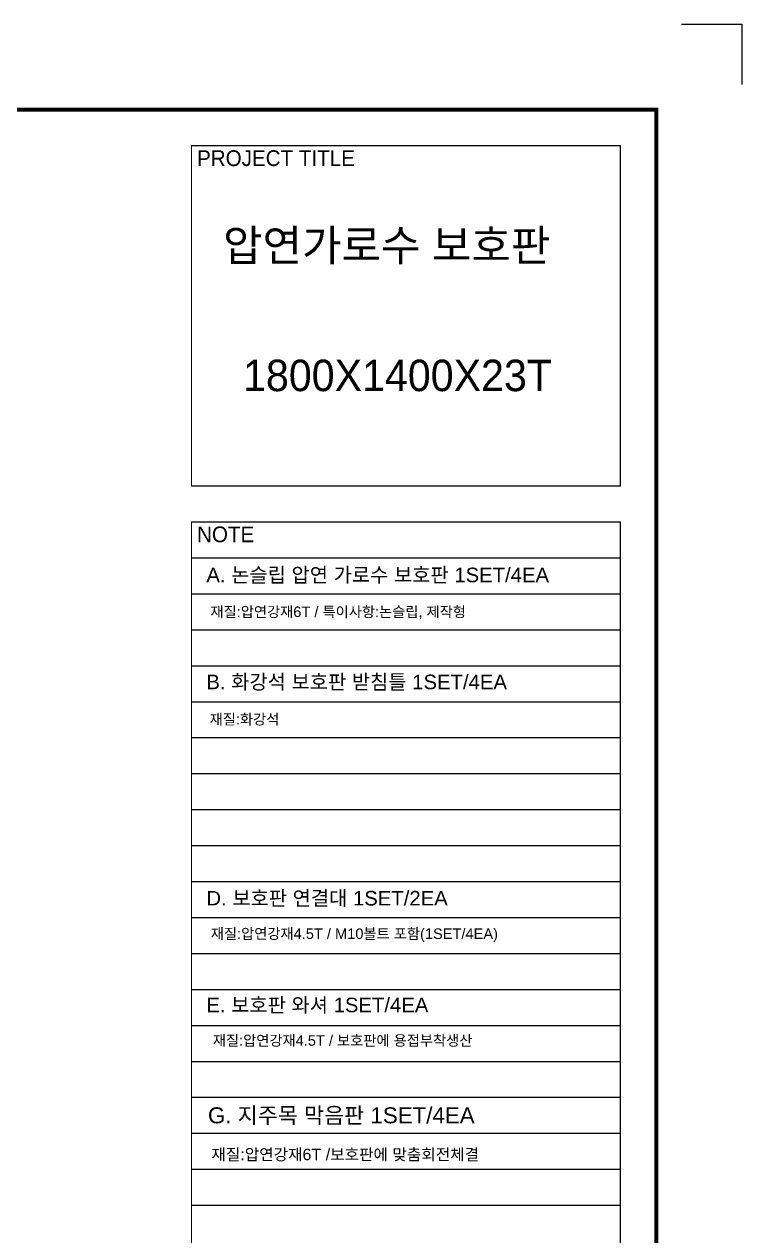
# Model space of a CAD drawing. Header units: millimetres. Extents: x 20003 to 26523, y -49763 to -45153.
# Drawn here: x 25219 to 26523, y -47354 to -45153 of the extents above; entities that cross this region are included whole.
import ezdxf

# ---------------------------------------------------------------- set-up
doc = ezdxf.new("R2010")
doc.units = ezdxf.units.MM
doc.layers.add('LAYOUT', color=7, linetype='Continuous')
doc.styles.add('H', font='')
doc.styles.get("Standard").update_dxf_attribs({"font": 'arial.ttf'})
doc.styles.get('H').set_extended_font_data('Dotum')

msp = doc.modelspace()

# ---------------------------------------------------------------- linework, layer by layer
for p, q in [((26413, -45152.6), (26522.7, -45152.6)), ((26522.7, -45152.6), (26522.7, -45262.3)), ((25522.6, -45373.1), (26302.2, -45373.1)), ((26302.2, -45991.3), (26302.2, -45373.1)), ((25522.6, -45991.3), (26302.2, -45991.3)), ((25522.6, -46056.7), (26302.2, -46056.7)), ((26302.2, -48724.7), (26302.2, -46056.7)), ((25522.6, -46122), (26302.2, -46122)), ((25522.6, -46187.3), (26302.2, -46187.3)), ((25522.6, -46252.7), (26302.2, -46252.7)), ((25522.6, -46318), (26302.2, -46318)), ((25522.6, -46383.4), (26302.2, -46383.4)), ((25522.6, -46448.7), (26302.2, -46448.7)), ((25522.6, -46514), (26302.2, -46514)), ((25522.6, -46579.4), (26302.2, -46579.4)), ((25522.6, -46644.7), (26302.2, -46644.7)), ((25522.6, -46710.1), (26302.2, -46710.1)), ((25522.6, -46775.4), (26302.2, -46775.4)), ((25522.6, -46840.7), (26302.2, -46840.7)), ((25522.6, -46906.1), (26302.2, -46906.1)), ((25522.6, -46971.4), (26302.2, -46971.4)), ((25522.6, -47036.8), (26302.2, -47036.8)), ((25522.6, -47102.1), (26302.2, -47102.1)), ((25522.6, -47167.4), (26302.2, -47167.4)), ((25522.6, -47232.8), (26302.2, -47232.8)), ((25522.6, -47298.1), (26302.2, -47298.1))]:
    msp.add_line(p, q)
at = {"color": 0, "lineweight": 20}
for p, q in [((25522.6, -45991.3), (25522.6, -45373.1)), ((25522.6, -48724.7), (25522.6, -46056.7))]:
    msp.add_line(p, q, dxfattribs=at)
at = {"layer": 'LAYOUT'}
for p, q in [((26367.5, -45307.8), (24446.5, -45307.8)), ((26367.5, -45739), (26367.5, -45307.8))]:
    msp.add_line(p, q, dxfattribs=at)
at = {"layer": 'LAYOUT', "const_width": 7.76}
msp.add_lwpolyline([(20158.2, -49607.7), (26367.5, -49607.7), (26367.5, -45307.8), (20158.2, -45307.8)], close=True, dxfattribs=at)

# ---------------------------------------------------------------- texts
at = {"style": 'H'}
for s, height, p in [('PROJECT TITLE', 28.586, (25533, -45410.2)), ('압연가로수 보호판', 57.17, (25580.2, -45582.8)), ('1800X1400X23T', 57.173, (25616.5, -45819.2)), ('NOTE', 28.59, (25533, -46093.7))]:
    msp.add_text(s, height=height, dxfattribs=at).set_placement(p)
for s, height, p in [('A. 논슬립 압연 가로수 보호판 1SET/4EA', 26.4, (25549.9, -46166.3)), ('재질:압연강재6T / 특이사항:논슬립, 제작형', 19.008, (25557.3, -46229.6)), ('B. 화강석 보호판 받침틀 1SET/4EA', 26.4, (25549.9, -46360.7)), ('재질:화강석', 19.01, (25555.8, -46424.8)), ('D. 보호판 연결대 1SET/2EA', 26.4, (25549.9, -46753.6)), ('재질:압연강재4.5T / M10볼트 포함(1SET/4EA)', 19.008, (25557.9, -46814.4)), ('E. 보호판 와셔 1SET/4EA', 26.4, (25549.9, -46947.6)), ('재질:압연강재4.5T / 보호판에 용접부착생산', 19.008, (25561.6, -47008.4)), ('G. 지주목 막음판 1SET/4EA', 29.04, (25552.7, -47149.4)), ('재질:압연강재6T /보호판에 맞춤회전체결', 20.909, (25559, -47216.4))]:
    msp.add_text(s, height=height).set_placement(p)

doc.saveas('drawing.dxf')
